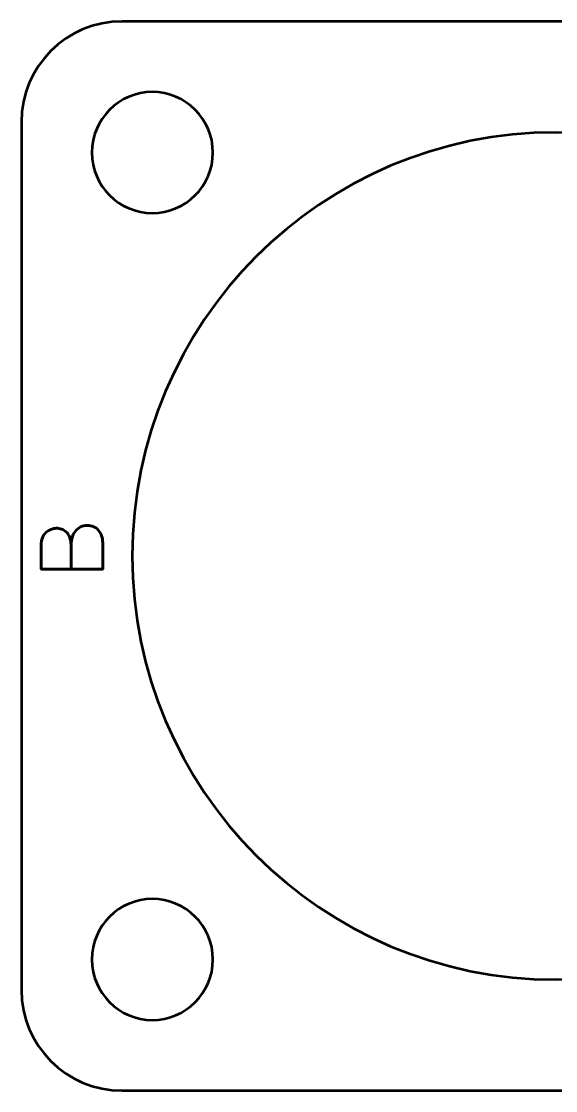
# Model space of a CAD drawing. Header units: centimetres. Extents: x -19.2 to -1.8, y -20.5 to -9.2.
# Drawn here: x -19.15 to -16.5, y -20.5 to -15.2 of the extents above; entities that cross this region are included whole.
import ezdxf

# ---------------------------------------------------------------- set-up
doc = ezdxf.new("R2010")
doc.units = ezdxf.units.CM
doc.header["$MEASUREMENT"] = 0
doc.layers.add('Layer 1', color=7, linetype='Continuous')

msp = doc.modelspace()

# ---------------------------------------------------------------- linework, layer by layer
at = {"layer": 'Layer 1', "lineweight": 53}
for points, knots in [([(-19.15003, -19.99994), (-19.15003, -19.99994), (-19.15003, -15.70007), (-19.15003, -15.70007), (-19.15003, -15.70007), (-19.15003, -15.42293), (-18.92694, -15.19997), (-18.64994, -15.19997), (-18.64994, -15.19997), (-18.64994, -15.19997), (-14.35007, -15.19997), (-14.35007, -15.19997), (-14.35007, -15.19997), (-14.07293, -15.19997), (-13.84997, -15.42293), (-13.84997, -15.70007), (-13.84997, -15.70007), (-13.84997, -15.70007), (-13.84997, -19.99994), (-13.84997, -19.99994), (-13.84997, -19.99994), (-13.84997, -20.27694), (-14.07293, -20.50003), (-14.35007, -20.50003), (-14.35007, -20.50003), (-14.35007, -20.50003), (-18.64994, -20.50003), (-18.64994, -20.50003), (-18.64994, -20.50003), (-18.92694, -20.50003), (-19.15003, -20.27694), (-19.15003, -19.99994)], [0, 0, 0, 0, 0.125, 0.125, 0.125, 0.125, 0.25, 0.25, 0.25, 0.25, 0.375, 0.375, 0.375, 0.375, 0.5, 0.5, 0.5, 0.5, 0.625, 0.625, 0.625, 0.625, 0.75, 0.75, 0.75, 0.75, 0.875, 0.875, 0.875, 0.875, 1, 1, 1, 1]), ([(-18.5, -15.55), (-18.33423, -15.55), (-18.2, -15.68433), (-18.2, -15.85), (-18.2, -15.85), (-18.2, -16.01563), (-18.33423, -16.15), (-18.5, -16.15), (-18.5, -16.15), (-18.66567, -16.15), (-18.80001, -16.01563), (-18.80001, -15.85), (-18.80001, -15.85), (-18.80001, -15.68433), (-18.66567, -15.55), (-18.5, -15.55)], [0, 0, 0, 0, 0.25, 0.25, 0.25, 0.25, 0.5, 0.5, 0.5, 0.5, 0.75, 0.75, 0.75, 0.75, 1, 1, 1, 1]), ([(-18.5, -19.55), (-18.33423, -19.55), (-18.2, -19.68423), (-18.2, -19.85001), (-18.2, -19.85001), (-18.2, -20.01567), (-18.33423, -20.15001), (-18.5, -20.15001), (-18.5, -20.15001), (-18.66567, -20.15001), (-18.80001, -20.01567), (-18.80001, -19.85001), (-18.80001, -19.85001), (-18.80001, -19.68423), (-18.66567, -19.55), (-18.5, -19.55)], [0, 0, 0, 0, 0.25, 0.25, 0.25, 0.25, 0.5, 0.5, 0.5, 0.5, 0.75, 0.75, 0.75, 0.75, 1, 1, 1, 1])]:
    msp.add_open_spline(points, degree=3, knots=knots, dxfattribs=at)
at = {"layer": 'Layer 1', "color": 250, "lineweight": 53}
msp.add_open_spline([(-18.6, -17.85), (-18.6, -16.69038), (-17.65962, -15.75), (-16.5, -15.75), (-16.5, -15.75), (-15.34038, -15.75), (-14.4, -16.69038), (-14.4, -17.85), (-14.4, -17.85), (-14.4, -19.00962), (-15.34038, -19.95), (-16.5, -19.95), (-16.5, -19.95), (-17.65962, -19.95), (-18.6, -19.00962), (-18.6, -17.85)], degree=3, knots=[0, 0, 0, 0, 0.25, 0.25, 0.25, 0.25, 0.5, 0.5, 0.5, 0.5, 0.75, 0.75, 0.75, 0.75, 1, 1, 1, 1], dxfattribs=at)
at = {"layer": 'Layer 1', "color": 30, "lineweight": 53}
msp.add_open_spline([(-18.90364, -17.9146), (-18.90364, -17.9146), (-18.90364, -17.79734), (-18.90364, -17.79734), (-18.90364, -17.79734), (-18.90371, -17.7821), (-18.90582, -17.76912), (-18.90999, -17.75818), (-18.90999, -17.75818), (-18.91408, -17.74731), (-18.91965, -17.7385), (-18.92664, -17.73165), (-18.92664, -17.73165), (-18.93362, -17.72481), (-18.94152, -17.71987), (-18.95027, -17.71676), (-18.95027, -17.71676), (-18.95895, -17.71373), (-18.96798, -17.71232), (-18.97729, -17.71267), (-18.97729, -17.71267), (-18.98661, -17.7131), (-18.99564, -17.71507), (-19.00446, -17.7186), (-19.00446, -17.7186), (-19.01328, -17.72206), (-19.02125, -17.72728), (-19.02838, -17.73412), (-19.02838, -17.73412), (-19.0355, -17.74096), (-19.04115, -17.7495), (-19.04531, -17.75987), (-19.04531, -17.75987), (-19.04954, -17.77025), (-19.05173, -17.78245), (-19.0518, -17.79649), (-19.0518, -17.79649), (-19.0518, -17.79649), (-19.0518, -17.9146), (-19.0518, -17.9146), (-19.0518, -17.9146), (-19.0518, -17.9146), (-18.74658, -17.9146), (-18.74658, -17.9146), (-18.74658, -17.9146), (-18.74658, -17.9146), (-18.74658, -17.78464), (-18.74658, -17.78464), (-18.74658, -17.78464), (-18.74658, -17.7725), (-18.74834, -17.76121), (-18.7518, -17.75077), (-18.7518, -17.75077), (-18.75533, -17.74033), (-18.76034, -17.73123), (-18.76697, -17.72333), (-18.76697, -17.72333), (-18.77367, -17.71549), (-18.78172, -17.70936), (-18.79124, -17.70498), (-18.79124, -17.70498), (-18.80077, -17.70061), (-18.81156, -17.69835), (-18.82363, -17.69828), (-18.82363, -17.69828), (-18.83576, -17.69856), (-18.8467, -17.7011), (-18.8565, -17.70597), (-18.8565, -17.70597), (-18.86631, -17.71084), (-18.87471, -17.71761), (-18.88169, -17.72636), (-18.88169, -17.72636), (-18.88875, -17.73511), (-18.89418, -17.74555), (-18.89792, -17.75755), (-18.89792, -17.75755), (-18.90166, -17.76954), (-18.90356, -17.7828), (-18.90364, -17.79734), (-18.90364, -17.79734), (-18.90356, -17.7828), (-18.90166, -17.76954), (-18.89792, -17.75755), (-18.89792, -17.75755), (-18.89418, -17.74555), (-18.88875, -17.73511), (-18.88169, -17.72636), (-18.88169, -17.72636), (-18.87471, -17.71761), (-18.86631, -17.71084), (-18.8565, -17.70597), (-18.8565, -17.70597), (-18.8467, -17.7011), (-18.83576, -17.69856), (-18.82363, -17.69828), (-18.82363, -17.69828), (-18.81156, -17.69835), (-18.80077, -17.70061), (-18.79124, -17.70498), (-18.79124, -17.70498), (-18.78172, -17.70936), (-18.77367, -17.71549), (-18.76697, -17.72333), (-18.76697, -17.72333), (-18.76034, -17.73123), (-18.75533, -17.74033), (-18.7518, -17.75077), (-18.7518, -17.75077), (-18.74834, -17.76121), (-18.74658, -17.7725), (-18.74658, -17.78464), (-18.74658, -17.78464), (-18.74658, -17.78464), (-18.74658, -17.9146), (-18.74658, -17.9146), (-18.74658, -17.9146), (-18.74658, -17.9146), (-19.0518, -17.9146), (-19.0518, -17.9146), (-19.0518, -17.9146), (-19.0518, -17.9146), (-19.0518, -17.79649), (-19.0518, -17.79649), (-19.0518, -17.79649), (-19.05173, -17.78245), (-19.04954, -17.77025), (-19.04531, -17.75987), (-19.04531, -17.75987), (-19.04115, -17.7495), (-19.0355, -17.74096), (-19.02838, -17.73412), (-19.02838, -17.73412), (-19.02125, -17.72728), (-19.01328, -17.72206), (-19.00446, -17.7186), (-19.00446, -17.7186), (-18.99564, -17.71507), (-18.98661, -17.7131), (-18.97729, -17.71267), (-18.97729, -17.71267), (-18.96798, -17.71232), (-18.95895, -17.71373), (-18.95027, -17.71676), (-18.95027, -17.71676), (-18.94152, -17.71987), (-18.93362, -17.72481), (-18.92664, -17.73165), (-18.92664, -17.73165), (-18.91965, -17.7385), (-18.91408, -17.74731), (-18.90999, -17.75818), (-18.90999, -17.75818), (-18.90582, -17.76912), (-18.90371, -17.7821), (-18.90364, -17.79734), (-18.90364, -17.79734), (-18.90364, -17.79734), (-18.90364, -17.9146), (-18.90364, -17.9146)], degree=3, knots=[0, 0, 0, 0, 0.025, 0.025, 0.025, 0.025, 0.05, 0.05, 0.05, 0.05, 0.075, 0.075, 0.075, 0.075, 0.1, 0.1, 0.1, 0.1, 0.125, 0.125, 0.125, 0.125, 0.15, 0.15, 0.15, 0.15, 0.175, 0.175, 0.175, 0.175, 0.2, 0.2, 0.2, 0.2, 0.225, 0.225, 0.225, 0.225, 0.25, 0.25, 0.25, 0.25, 0.275, 0.275, 0.275, 0.275, 0.3, 0.3, 0.3, 0.3, 0.325, 0.325, 0.325, 0.325, 0.35, 0.35, 0.35, 0.35, 0.375, 0.375, 0.375, 0.375, 0.4, 0.4, 0.4, 0.4, 0.425, 0.425, 0.425, 0.425, 0.45, 0.45, 0.45, 0.45, 0.475, 0.475, 0.475, 0.475, 0.5, 0.5, 0.5, 0.5, 0.525, 0.525, 0.525, 0.525, 0.55, 0.55, 0.55, 0.55, 0.575, 0.575, 0.575, 0.575, 0.6, 0.6, 0.6, 0.6, 0.625, 0.625, 0.625, 0.625, 0.65, 0.65, 0.65, 0.65, 0.675, 0.675, 0.675, 0.675, 0.7, 0.7, 0.7, 0.7, 0.725, 0.725, 0.725, 0.725, 0.75, 0.75, 0.75, 0.75, 0.775, 0.775, 0.775, 0.775, 0.8, 0.8, 0.8, 0.8, 0.825, 0.825, 0.825, 0.825, 0.85, 0.85, 0.85, 0.85, 0.875, 0.875, 0.875, 0.875, 0.9, 0.9, 0.9, 0.9, 0.925, 0.925, 0.925, 0.925, 0.95, 0.95, 0.95, 0.95, 0.975, 0.975, 0.975, 0.975, 1, 1, 1, 1], dxfattribs=at)

doc.saveas('drawing.dxf')
